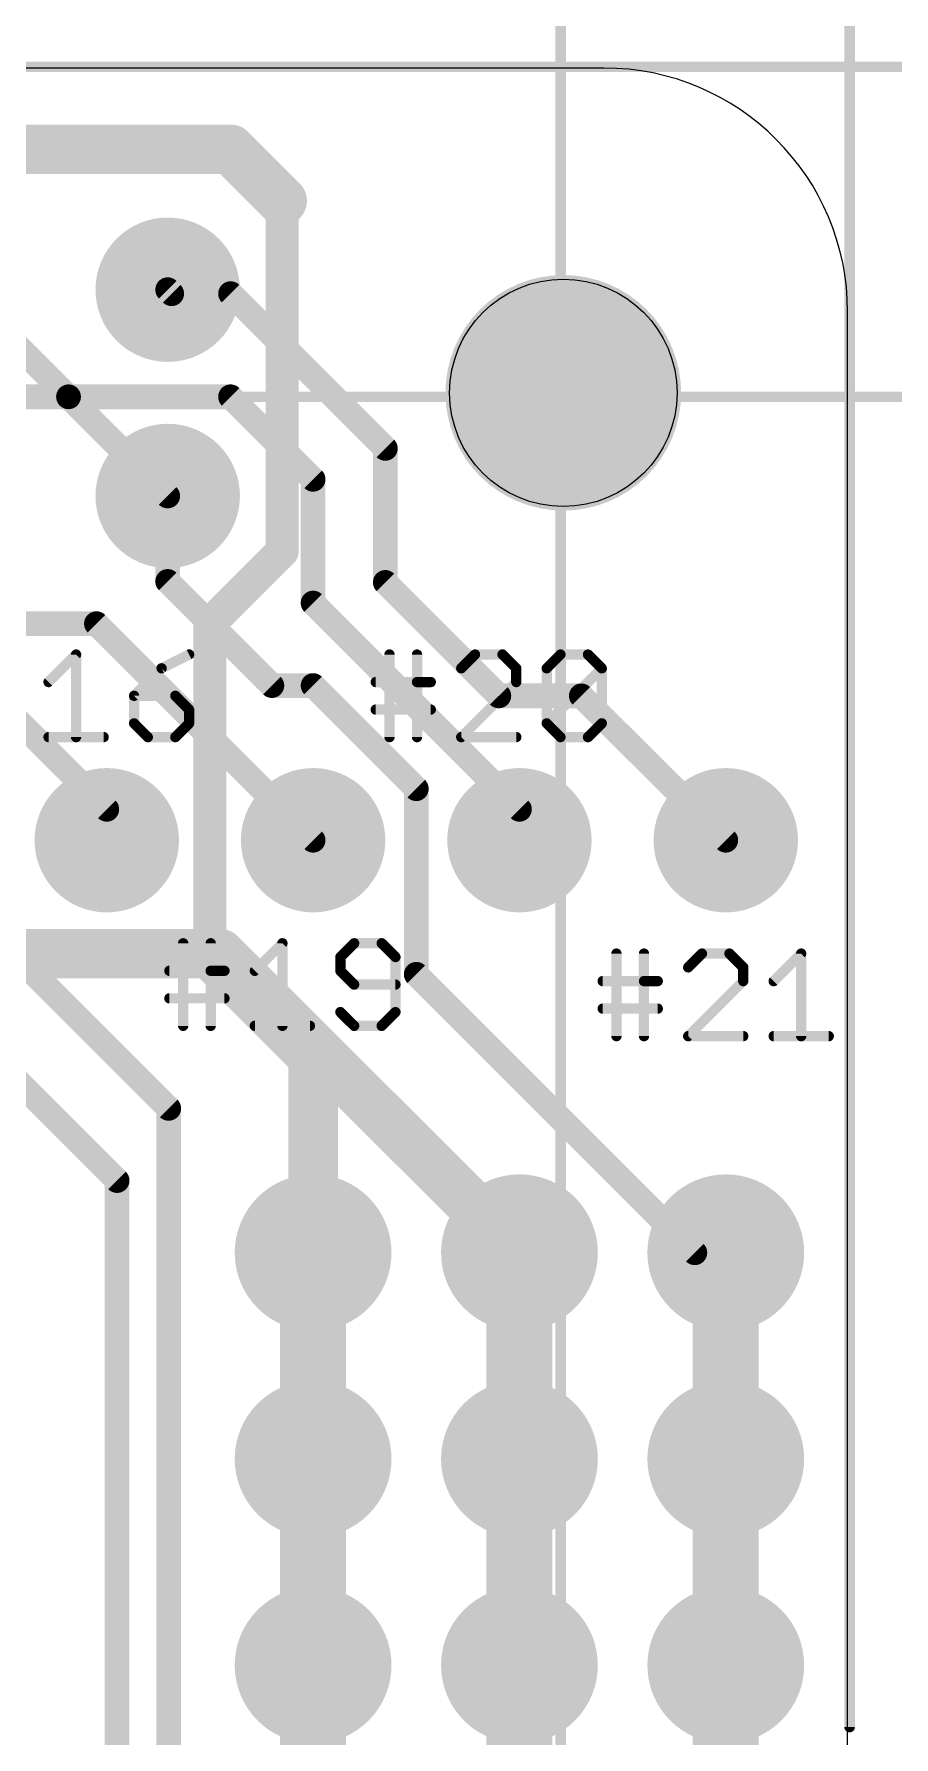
# Model space of a CAD drawing. Extents: x -5.3 to 82.2, y -21.4 to 68.5.
# Drawn here: x 54.98 to 65.57, y 34.68 to 55.65 of the extents above; entities that cross this region are included whole.
import ezdxf

# ---------------------------------------------------------------- set-up
doc = ezdxf.new("R2010")
doc.units = 0
for name, color, linetype in [('1', 12, 'CONTINUOUS'), ('16', 132, 'CONTINUOUS'), ('17', 110, 'CONTINUOUS'), ('18', 110, 'CONTINUOUS'), ('20', 40, 'CONTINUOUS'), ('21', 40, 'CONTINUOUS'), ('29', 253, 'CONTINUOUS'), ('47', 253, 'CONTINUOUS')]:
    doc.layers.add(name, color=color, linetype=linetype)

# ---------------------------------------------------------------- blocks, each defined once
blk = doc.blocks.new('ROUNDP')
at = {"const_width": 0.5}
blk.add_lwpolyline([(0, -0.25, 1), (0, 0.25, 1), (0, -0.25)], format="xyb", dxfattribs=at)
blk = doc.blocks.new('ROUNDV')
at = {"const_width": 0.5}
blk.add_lwpolyline([(0, -0.25, 1), (0, 0.25, 1), (0, -0.25)], format="xyb", dxfattribs=at)

msp = doc.modelspace()

# ---------------------------------------------------------------- linework, layer by layer
at = {"layer": '1'}
for points, const_width in [([(12.639, 54.229), (57.404, 54.229)], 0.6096), ([(57.404, 54.229), (58.039, 53.594)], 0.6096), ([(58.039, 53.594), (58.039, 49.276)], 0.4064), ([(49.911, 51.181), (55.409, 51.181)], 0.3048), ([(55.409, 51.181), (56.63, 49.96)], 0.3048), ([(58.039, 49.276), (57.15, 48.387)], 0.4064), ([(57.15, 48.387), (57.15, 44.323)], 0.4064), ([(56.642, 42.418), (54.737, 44.323)], 0.3048), ([(57.15, 44.323), (58.42, 43.053)], 0.6096), ([(56.007, 41.529), (54.356, 43.18)], 0.3048), ([(58.42, 43.053), (58.42, 40.64)], 0.6096), ([(56.642, 30.734), (56.642, 42.418)], 0.3048), ([(56.007, 31.369), (56.007, 41.529)], 0.3048)]:
    msp.add_lwpolyline(points, dxfattribs=dict(at, const_width=const_width))
for points, const_width in [([(57.5118, 54.3368, 1), (57.2962, 54.1212)], 0.3048), ([(57.404, 54.0766, 1), (57.404, 54.3814)], 0.3048), ([(57.9312, 53.4862, 1), (58.1468, 53.7018)], 0.3048), ([(58.1406, 53.594, 1), (57.9374, 53.594)], 0.2032), ([(55.4629, 51.2349, 1), (55.3551, 51.1271)], 0.1524), ([(55.409, 51.1048, 1), (55.409, 51.2572)], 0.1524), ([(56.5761, 49.9061, 1), (56.6839, 50.0139)], 0.1524), ([(57.9374, 49.276, 1), (58.1406, 49.276)], 0.2032), ([(58.1108, 49.2042, 1), (57.9672, 49.3478)], 0.2032), ([(57.2516, 48.387, 1), (57.0484, 48.387)], 0.2032), ([(57.0782, 48.4588, 1), (57.2218, 48.3152)], 0.2032), ([(57.2578, 44.4308, 1), (57.0422, 44.2152)], 0.3048), ([(57.0484, 44.323, 1), (57.2516, 44.323)], 0.2032), ([(58.5724, 43.053, 1), (58.2676, 43.053)], 0.3048), ([(58.3122, 42.9452, 1), (58.5278, 43.1608)], 0.3048), ([(56.7182, 42.418, 1), (56.5658, 42.418)], 0.1524), ([(56.5881, 42.3641, 1), (56.6959, 42.4719)], 0.1524), ([(56.0832, 41.529, 1), (55.9308, 41.529)], 0.1524), ([(55.9531, 41.4751, 1), (56.0609, 41.5829)], 0.1524), ([(58.2676, 40.64, 1), (58.5724, 40.64)], 0.3048)]:
    msp.add_lwpolyline(points, format="xyb", dxfattribs=dict(at, const_width=const_width))
at = {"layer": '16'}
for points, const_width in [([(54.09, 52.5), (55.409, 51.181)], 0.3048), ([(56.679, 52.451), (56.63, 52.5)], 0.3048), ([(57.404, 52.451), (56.679, 52.451)], 0.3048), ([(59.309, 50.546), (57.404, 52.451)], 0.3048), ([(55.409, 51.181), (57.404, 51.181)], 0.3048), ([(57.404, 51.181), (58.42, 50.165)], 0.3048), ([(59.309, 48.895), (59.309, 50.546)], 0.3048), ([(58.42, 50.165), (58.42, 48.641)], 0.3048), ([(56.63, 49.96), (56.63, 48.907)], 0.3048), ([(56.63, 48.907), (57.912, 47.625)], 0.3048), ([(60.706, 47.498), (59.309, 48.895)], 0.3048), ([(58.42, 48.641), (60.96, 46.101)], 0.3048), ([(53.123, 48.387), (55.753, 48.387)], 0.3048), ([(55.753, 48.387), (58.42, 45.72)], 0.3048), ([(57.912, 47.625), (58.42, 47.625)], 0.3048), ([(58.42, 47.625), (59.69, 46.355)], 0.3048), ([(61.722, 47.498), (60.706, 47.498)], 0.3048), ([(61.722, 47.498), (63.5, 45.72)], 0.3048), ([(54.61, 47.371), (55.88, 46.101)], 0.3048), ([(59.69, 46.355), (59.69, 44.069)], 0.3048), ([(55.88, 46.101), (55.88, 45.72)], 0.3048), ([(60.96, 46.101), (60.96, 45.72)], 0.3048), ([(39.116, 44.323), (57.277, 44.323)], 0.6096), ([(57.277, 44.323), (60.96, 40.64)], 0.6096), ([(59.69, 44.069), (63.119, 40.64)], 0.3048), ([(58.42, 40.64), (58.42, 38.1)], 0.8128), ([(60.96, 38.1), (60.96, 40.64)], 0.8128), ([(63.5, 38.1), (63.5, 40.64)], 0.8128), ([(63.119, 40.64), (63.5, 40.64)], 0.3048), ([(58.42, 35.56), (58.42, 38.1)], 0.8128), ([(60.96, 35.56), (60.96, 38.1)], 0.8128), ([(63.5, 35.56), (63.5, 38.1)], 0.8128), ([(58.42, 35.56), (58.42, 33.02)], 0.8128), ([(60.96, 33.02), (60.96, 35.56)], 0.8128), ([(63.5, 33.02), (63.5, 35.56)], 0.8128)]:
    msp.add_lwpolyline(points, dxfattribs=dict(at, const_width=const_width))
for points, const_width in [([(56.6839, 52.5539, 1), (56.5761, 52.4461)], 0.1524), ([(56.679, 52.5272, 1), (56.679, 52.3748)], 0.1524), ([(56.6251, 52.3971, 1), (56.7329, 52.5049)], 0.1524), ([(57.4579, 52.5049, 1), (57.3501, 52.3971)], 0.1524), ([(57.404, 52.3748, 1), (57.404, 52.5272)], 0.1524), ([(55.409, 51.2572, 1), (55.409, 51.1048)], 0.1524), ([(55.3551, 51.1271, 1), (55.4629, 51.2349)], 0.1524), ([(57.4579, 51.2349, 1), (57.3501, 51.1271)], 0.1524), ([(57.404, 51.1048, 1), (57.404, 51.2572)], 0.1524), ([(59.3852, 50.546, 1), (59.2328, 50.546)], 0.1524), ([(59.2551, 50.4921, 1), (59.3629, 50.5999)], 0.1524), ([(58.4962, 50.165, 1), (58.3438, 50.165)], 0.1524), ([(58.3661, 50.1111, 1), (58.4739, 50.2189)], 0.1524), ([(56.7062, 49.96, 1), (56.5538, 49.96)], 0.1524), ([(56.6839, 48.9609, 1), (56.5761, 48.8531)], 0.1524), ([(56.5538, 48.907, 1), (56.7062, 48.907)], 0.1524), ([(59.3629, 48.9489, 1), (59.2551, 48.8411)], 0.1524), ([(59.2328, 48.895, 1), (59.3852, 48.895)], 0.1524), ([(58.4739, 48.6949, 1), (58.3661, 48.5871)], 0.1524), ([(58.3438, 48.641, 1), (58.4962, 48.641)], 0.1524), ([(55.8069, 48.4409, 1), (55.6991, 48.3331)], 0.1524), ([(55.753, 48.3108, 1), (55.753, 48.4632)], 0.1524), ([(57.912, 47.7012, 1), (57.912, 47.5488)], 0.1524), ([(57.8581, 47.5711, 1), (57.9659, 47.6789)], 0.1524), ([(58.4739, 47.6789, 1), (58.3661, 47.5711)], 0.1524), ([(58.42, 47.5488, 1), (58.42, 47.7012)], 0.1524), ([(60.706, 47.5742, 1), (60.706, 47.4218)], 0.1524), ([(60.6521, 47.4441, 1), (60.7599, 47.5519)], 0.1524), ([(61.7759, 47.5519, 1), (61.6681, 47.4441)], 0.1524), ([(61.722, 47.4218, 1), (61.722, 47.5742)], 0.1524), ([(59.7662, 46.355, 1), (59.6138, 46.355)], 0.1524), ([(59.6361, 46.3011, 1), (59.7439, 46.4089)], 0.1524), ([(55.9562, 46.101, 1), (55.8038, 46.101)], 0.1524), ([(55.8261, 46.0471, 1), (55.9339, 46.1549)], 0.1524), ([(61.0362, 46.101, 1), (60.8838, 46.101)], 0.1524), ([(60.9061, 46.0471, 1), (61.0139, 46.1549)], 0.1524), ([(55.8038, 45.72, 1), (55.9562, 45.72)], 0.1524), ([(58.3661, 45.6661, 1), (58.4739, 45.7739)], 0.1524), ([(60.8838, 45.72, 1), (61.0362, 45.72)], 0.1524), ([(63.4461, 45.6661, 1), (63.5539, 45.7739)], 0.1524), ([(57.3848, 44.4308, 1), (57.1692, 44.2152)], 0.3048), ([(57.277, 44.1706, 1), (57.277, 44.4754)], 0.3048), ([(59.7439, 44.1229, 1), (59.6361, 44.0151)], 0.1524), ([(59.6138, 44.069, 1), (59.7662, 44.069)], 0.1524), ([(58.6232, 40.64, 1), (58.2168, 40.64)], 0.4064), ([(61.1632, 40.64, 1), (60.7568, 40.64)], 0.4064), ([(60.8522, 40.5322, 1), (61.0678, 40.7478)], 0.3048), ([(63.7032, 40.64, 1), (63.2968, 40.64)], 0.4064), ([(63.119, 40.7162, 1), (63.119, 40.5638)], 0.1524), ([(63.0651, 40.5861, 1), (63.1729, 40.6939)], 0.1524), ([(63.5, 40.5638, 1), (63.5, 40.7162)], 0.1524), ([(58.6232, 38.1, 1), (58.2168, 38.1)], 0.4064), ([(61.1632, 38.1, 1), (60.7568, 38.1)], 0.4064), ([(63.7032, 38.1, 1), (63.2968, 38.1)], 0.4064), ([(58.2168, 38.1, 1), (58.6232, 38.1)], 0.4064), ([(60.7568, 38.1, 1), (61.1632, 38.1)], 0.4064), ([(63.2968, 38.1, 1), (63.7032, 38.1)], 0.4064), ([(58.6232, 35.56, 1), (58.2168, 35.56)], 0.4064), ([(61.1632, 35.56, 1), (60.7568, 35.56)], 0.4064), ([(63.7032, 35.56, 1), (63.2968, 35.56)], 0.4064), ([(58.2168, 35.56, 1), (58.6232, 35.56)], 0.4064), ([(60.7568, 35.56, 1), (61.1632, 35.56)], 0.4064), ([(63.2968, 35.56, 1), (63.7032, 35.56)], 0.4064)]:
    msp.add_lwpolyline(points, format="xyb", dxfattribs=dict(at, const_width=const_width))
at = {"layer": '20'}
for p, q in [((62, 55.23), (3, 55.23)), ((65, 1.73), (65, 52.23))]:
    msp.add_line(p, q, dxfattribs=at)
msp.add_circle((61.5, 51.23), 1.4, dxfattribs=at)
msp.add_arc((62, 52.23), 3, 0, 90, dxfattribs=at)
at = {"layer": '21'}
for points, const_width in [([(55.1633, 47.6679), (55.5022, 48.0069)], 0.127), ([(55.5022, 48.0069), (55.5022, 46.99)], 0.127), ([(56.8936, 48.0069), (56.5547, 47.8374)], 0.127), ([(59.3603, 46.99), (59.3603, 48.0069)], 0.127), ([(59.6992, 48.0069), (59.6992, 46.99)], 0.127), ([(60.4127, 48.0069), (60.2433, 47.8374)], 0.127), ([(60.7517, 48.0069), (60.4127, 48.0069)], 0.127), ([(60.9212, 47.8374), (60.7517, 48.0069)], 0.127), ([(61.2957, 47.8374), (61.4652, 48.0069)], 0.127), ([(61.4652, 48.0069), (61.8042, 48.0069)], 0.127), ([(61.8042, 48.0069), (61.9736, 47.8374)], 0.127), ([(56.5547, 47.8374), (56.2157, 47.4984)], 0.127), ([(60.9212, 47.6679), (60.9212, 47.8374)], 0.127), ([(61.2957, 47.1595), (61.2957, 47.8374)], 0.127), ([(61.2957, 47.1595), (61.9736, 47.8374)], 0.127), ([(61.9736, 47.8374), (61.9736, 47.1595)], 0.127), ([(59.1908, 47.6679), (59.6992, 47.6679)], 0.127), ([(59.6992, 47.6679), (59.8687, 47.6679)], 0.127), ([(60.2433, 46.99), (60.9212, 47.6679)], 0.127), ([(56.2157, 47.4984), (56.2157, 47.1595)], 0.127), ([(56.7242, 47.4984), (56.2157, 47.4984)], 0.127), ([(56.8936, 47.329), (56.7242, 47.4984)], 0.127), ([(56.2157, 47.1595), (56.3852, 46.99)], 0.127), ([(56.7242, 46.99), (56.8936, 47.1595)], 0.127), ([(56.8936, 47.1595), (56.8936, 47.329)], 0.127), ([(59.1908, 47.329), (59.8687, 47.329)], 0.127), ([(61.4652, 46.99), (61.2957, 47.1595)], 0.127), ([(61.9736, 47.1595), (61.8042, 46.99)], 0.127), ([(55.1633, 46.99), (55.8412, 46.99)], 0.127), ([(56.3852, 46.99), (56.7242, 46.99)], 0.127), ([(60.9212, 46.99), (60.2433, 46.99)], 0.127), ([(61.8042, 46.99), (61.4652, 46.99)], 0.127), ([(56.8203, 43.434), (56.8203, 44.4509)], 0.127), ([(57.1592, 44.4509), (57.1592, 43.434)], 0.127), ([(57.7033, 44.1119), (58.0422, 44.4509)], 0.127), ([(58.0422, 44.4509), (58.0422, 43.434)], 0.127), ([(58.9252, 44.4509), (58.7557, 44.2814)], 0.127), ([(59.2642, 44.4509), (58.9252, 44.4509)], 0.127), ([(59.4336, 44.2814), (59.2642, 44.4509)], 0.127), ([(58.7557, 44.2814), (58.7557, 44.1119)], 0.127), ([(59.4336, 43.6035), (59.4336, 44.2814)], 0.127), ([(62.1543, 43.307), (62.1543, 44.3239)], 0.127), ([(62.4932, 44.3239), (62.4932, 43.307)], 0.127), ([(63.2067, 44.3239), (63.0373, 44.1544)], 0.127), ([(63.5457, 44.3239), (63.2067, 44.3239)], 0.127), ([(63.7152, 44.1544), (63.5457, 44.3239)], 0.127), ([(64.0897, 43.9849), (64.4287, 44.3239)], 0.127), ([(64.4287, 44.3239), (64.4287, 43.307)], 0.127), ([(56.6508, 44.1119), (57.1592, 44.1119)], 0.127), ([(57.1592, 44.1119), (57.3287, 44.1119)], 0.127), ([(58.7557, 44.1119), (58.9252, 43.9424)], 0.127), ([(61.9848, 43.9849), (62.4932, 43.9849)], 0.127), ([(62.4932, 43.9849), (62.6627, 43.9849)], 0.127), ([(63.0373, 43.307), (63.7152, 43.9849)], 0.127), ([(63.7152, 43.9849), (63.7152, 44.1544)], 0.127), ([(56.6508, 43.773), (57.3287, 43.773)], 0.127), ([(58.9252, 43.9424), (59.4336, 43.9424)], 0.127), ([(58.7557, 43.6035), (58.9252, 43.434)], 0.127), ([(59.2642, 43.434), (59.4336, 43.6035)], 0.127), ([(61.9848, 43.646), (62.6627, 43.646)], 0.127), ([(57.7033, 43.434), (58.3812, 43.434)], 0.127), ([(58.9252, 43.434), (59.2642, 43.434)], 0.127), ([(63.7152, 43.307), (63.0373, 43.307)], 0.127), ([(64.0897, 43.307), (64.7676, 43.307)], 0.127), ([(58.42, 10.16), (58.42, 40.767)], 0.8128), ([(60.96, 10.16), (60.96, 40.64)], 0.8128), ([(63.5, 10.16), (63.5, 40.64)], 0.8128)]:
    msp.add_lwpolyline(points, dxfattribs=dict(at, const_width=const_width))
for points, const_width in [([(55.534, 48.0069, 1), (55.4705, 48.0069)], 0.0635), ([(55.5247, 47.9844, 1), (55.4798, 48.0293)], 0.0635), ([(56.9078, 47.9785, 1), (56.8794, 48.0353)], 0.0635), ([(59.392, 48.0069, 1), (59.3285, 48.0069)], 0.0635), ([(59.731, 48.0069, 1), (59.6675, 48.0069)], 0.0635), ([(60.4127, 48.0386, 1), (60.4127, 47.9751)], 0.0635), ([(60.4352, 47.9844, 1), (60.3903, 48.0293)], 0.0635), ([(60.7742, 48.0293, 1), (60.7293, 47.9844)], 0.0635), ([(60.7517, 47.9751, 1), (60.7517, 48.0386)], 0.0635), ([(61.4652, 48.0386, 1), (61.4652, 47.9751)], 0.0635), ([(61.4877, 47.9844, 1), (61.4428, 48.0293)], 0.0635), ([(61.8266, 48.0293, 1), (61.7817, 47.9844)], 0.0635), ([(61.8042, 47.9751, 1), (61.8042, 48.0386)], 0.0635), ([(56.5405, 47.8658, 1), (56.5689, 47.809)], 0.0635), ([(56.5771, 47.8149, 1), (56.5322, 47.8598)], 0.0635), ([(60.2208, 47.8598, 1), (60.2657, 47.8149)], 0.0635), ([(60.9529, 47.8374, 1), (60.8894, 47.8374)], 0.0635), ([(60.8987, 47.8149, 1), (60.9436, 47.8598)], 0.0635), ([(61.3275, 47.8374, 1), (61.264, 47.8374)], 0.0635), ([(61.2733, 47.8598, 1), (61.3182, 47.8149)], 0.0635), ([(62.0054, 47.8374, 1), (61.9419, 47.8374)], 0.0635), ([(61.9961, 47.8149, 1), (61.9512, 47.8598)], 0.0635), ([(61.9512, 47.8149, 1), (61.9961, 47.8598)], 0.0635), ([(55.1408, 47.6904, 1), (55.1857, 47.6455)], 0.0635), ([(59.1908, 47.6997, 1), (59.1908, 47.6362)], 0.0635), ([(59.6992, 47.6997, 1), (59.6992, 47.6362)], 0.0635), ([(59.6992, 47.6362, 1), (59.6992, 47.6997)], 0.0635), ([(59.8687, 47.6362, 1), (59.8687, 47.6997)], 0.0635), ([(60.8894, 47.6679, 1), (60.9529, 47.6679)], 0.0635), ([(60.9436, 47.6455, 1), (60.8987, 47.6904)], 0.0635), ([(56.2157, 47.5302, 1), (56.2157, 47.4667)], 0.0635), ([(56.2475, 47.4984, 1), (56.184, 47.4984)], 0.0635), ([(56.1933, 47.5209, 1), (56.2382, 47.476)], 0.0635), ([(56.7466, 47.5209, 1), (56.7017, 47.476)], 0.0635), ([(56.7242, 47.4667, 1), (56.7242, 47.5302)], 0.0635), ([(56.184, 47.1595, 1), (56.2475, 47.1595)], 0.0635), ([(56.2382, 47.1819, 1), (56.1933, 47.137)], 0.0635), ([(56.9254, 47.329, 1), (56.8619, 47.329)], 0.0635), ([(56.8619, 47.1595, 1), (56.9254, 47.1595)], 0.0635), ([(56.8712, 47.3065, 1), (56.9161, 47.3514)], 0.0635), ([(56.9161, 47.137, 1), (56.8712, 47.1819)], 0.0635), ([(59.1908, 47.3607, 1), (59.1908, 47.2972)], 0.0635), ([(59.8687, 47.2972, 1), (59.8687, 47.3607)], 0.0635), ([(61.264, 47.1595, 1), (61.3275, 47.1595)], 0.0635), ([(61.3182, 47.1819, 1), (61.2733, 47.137)], 0.0635), ([(61.2733, 47.1819, 1), (61.3182, 47.137)], 0.0635), ([(61.9419, 47.1595, 1), (62.0054, 47.1595)], 0.0635), ([(61.9961, 47.137, 1), (61.9512, 47.1819)], 0.0635), ([(55.1633, 47.0218, 1), (55.1633, 46.9582)], 0.0635), ([(55.4705, 46.99, 1), (55.534, 46.99)], 0.0635), ([(55.8412, 46.9582, 1), (55.8412, 47.0218)], 0.0635), ([(56.3852, 47.0218, 1), (56.3852, 46.9582)], 0.0635), ([(56.3628, 46.9675, 1), (56.4077, 47.0125)], 0.0635), ([(56.7017, 47.0125, 1), (56.7466, 46.9675)], 0.0635), ([(56.7242, 46.9582, 1), (56.7242, 47.0218)], 0.0635), ([(59.3285, 46.99, 1), (59.392, 46.99)], 0.0635), ([(59.6675, 46.99, 1), (59.731, 46.99)], 0.0635), ([(60.2433, 47.0218, 1), (60.2433, 46.9582)], 0.0635), ([(60.2208, 47.0125, 1), (60.2657, 46.9675)], 0.0635), ([(60.9212, 46.9582, 1), (60.9212, 47.0218)], 0.0635), ([(61.4652, 47.0218, 1), (61.4652, 46.9582)], 0.0635), ([(61.4428, 46.9675, 1), (61.4877, 47.0125)], 0.0635), ([(61.7817, 47.0125, 1), (61.8266, 46.9675)], 0.0635), ([(61.8042, 46.9582, 1), (61.8042, 47.0218)], 0.0635), ([(56.852, 44.4509, 1), (56.7885, 44.4509)], 0.0635), ([(57.191, 44.4509, 1), (57.1275, 44.4509)], 0.0635), ([(58.074, 44.4509, 1), (58.0105, 44.4509)], 0.0635), ([(58.0647, 44.4284, 1), (58.0198, 44.4733)], 0.0635), ([(58.9252, 44.4826, 1), (58.9252, 44.4191)], 0.0635), ([(58.9477, 44.4284, 1), (58.9028, 44.4733)], 0.0635), ([(59.2866, 44.4733, 1), (59.2417, 44.4284)], 0.0635), ([(59.2642, 44.4191, 1), (59.2642, 44.4826)], 0.0635), ([(58.7875, 44.2814, 1), (58.724, 44.2814)], 0.0635), ([(58.7333, 44.3038, 1), (58.7782, 44.2589)], 0.0635), ([(59.4654, 44.2814, 1), (59.4019, 44.2814)], 0.0635), ([(59.4112, 44.2589, 1), (59.4561, 44.3038)], 0.0635), ([(62.186, 44.3239, 1), (62.1225, 44.3239)], 0.0635), ([(62.525, 44.3239, 1), (62.4615, 44.3239)], 0.0635), ([(63.2067, 44.3556, 1), (63.2067, 44.2921)], 0.0635), ([(63.2292, 44.3014, 1), (63.1843, 44.3463)], 0.0635), ([(63.5682, 44.3463, 1), (63.5233, 44.3014)], 0.0635), ([(63.5457, 44.2921, 1), (63.5457, 44.3556)], 0.0635), ([(64.4604, 44.3239, 1), (64.3969, 44.3239)], 0.0635), ([(64.4511, 44.3014, 1), (64.4062, 44.3463)], 0.0635), ([(56.6508, 44.1437, 1), (56.6508, 44.0802)], 0.0635), ([(57.1592, 44.1437, 1), (57.1592, 44.0802)], 0.0635), ([(57.1592, 44.0802, 1), (57.1592, 44.1437)], 0.0635), ([(57.3287, 44.0802, 1), (57.3287, 44.1437)], 0.0635), ([(57.6808, 44.1344, 1), (57.7257, 44.0895)], 0.0635), ([(58.724, 44.1119, 1), (58.7875, 44.1119)], 0.0635), ([(58.7782, 44.1344, 1), (58.7333, 44.0895)], 0.0635), ([(61.9848, 44.0167, 1), (61.9848, 43.9532)], 0.0635), ([(62.4932, 44.0167, 1), (62.4932, 43.9532)], 0.0635), ([(62.4932, 43.9532, 1), (62.4932, 44.0167)], 0.0635), ([(62.6627, 43.9532, 1), (62.6627, 44.0167)], 0.0635), ([(63.0148, 44.1768, 1), (63.0597, 44.1319)], 0.0635), ([(63.7469, 44.1544, 1), (63.6834, 44.1544)], 0.0635), ([(63.6927, 44.1319, 1), (63.7376, 44.1768)], 0.0635), ([(63.7376, 43.9625, 1), (63.6927, 44.0074)], 0.0635), ([(56.6508, 43.8047, 1), (56.6508, 43.7412)], 0.0635), ([(57.3287, 43.7412, 1), (57.3287, 43.8047)], 0.0635), ([(58.9252, 43.9742, 1), (58.9252, 43.9107)], 0.0635), ([(58.9028, 43.92, 1), (58.9477, 43.9649)], 0.0635), ([(59.4336, 43.9107, 1), (59.4336, 43.9742)], 0.0635), ([(63.6834, 43.9849, 1), (63.7469, 43.9849)], 0.0635), ([(64.0673, 44.0074, 1), (64.1122, 43.9625)], 0.0635), ([(58.7782, 43.6259, 1), (58.7333, 43.581)], 0.0635), ([(59.4019, 43.6035, 1), (59.4654, 43.6035)], 0.0635), ([(59.4561, 43.581, 1), (59.4112, 43.6259)], 0.0635), ([(61.9848, 43.6777, 1), (61.9848, 43.6142)], 0.0635), ([(62.6627, 43.6142, 1), (62.6627, 43.6777)], 0.0635), ([(56.7885, 43.434, 1), (56.852, 43.434)], 0.0635), ([(57.1275, 43.434, 1), (57.191, 43.434)], 0.0635), ([(57.7033, 43.4658, 1), (57.7033, 43.4023)], 0.0635), ([(58.0105, 43.434, 1), (58.074, 43.434)], 0.0635), ([(58.3812, 43.4023, 1), (58.3812, 43.4658)], 0.0635), ([(58.9252, 43.4658, 1), (58.9252, 43.4023)], 0.0635), ([(58.9028, 43.4115, 1), (58.9477, 43.4565)], 0.0635), ([(59.2417, 43.4565, 1), (59.2866, 43.4115)], 0.0635), ([(59.2642, 43.4023, 1), (59.2642, 43.4658)], 0.0635), ([(62.1225, 43.307, 1), (62.186, 43.307)], 0.0635), ([(62.4615, 43.307, 1), (62.525, 43.307)], 0.0635), ([(63.0373, 43.3388, 1), (63.0373, 43.2752)], 0.0635), ([(63.0148, 43.3295, 1), (63.0597, 43.2845)], 0.0635), ([(63.7152, 43.2752, 1), (63.7152, 43.3388)], 0.0635), ([(64.0897, 43.3388, 1), (64.0897, 43.2752)], 0.0635), ([(64.3969, 43.307, 1), (64.4604, 43.307)], 0.0635), ([(64.7676, 43.2752, 1), (64.7676, 43.3388)], 0.0635), ([(58.6232, 40.767, 1), (58.2168, 40.767)], 0.4064), ([(61.1632, 40.64, 1), (60.7568, 40.64)], 0.4064), ([(63.7032, 40.64, 1), (63.2968, 40.64)], 0.4064)]:
    msp.add_lwpolyline(points, format="xyb", dxfattribs=dict(at, const_width=const_width))
at = {"layer": '29', "const_width": 1.4508}
msp.add_lwpolyline([(61.5, 50.5046, 1), (61.5, 51.9554, 1), (61.5, 50.5046)], format="xyb", dxfattribs=at)
at = {"layer": '47', "const_width": 0.13}
for points in [[(65.024, 34.798), (65.024, 65.958)], [(61.468, 2.286), (61.468, 59.481)], [(34.417, 55.245), (82.087, 55.245)], [(3.429, 51.181), (73.07, 51.181)]]:
    msp.add_lwpolyline(points, dxfattribs=at)
at = {"layer": '47', "const_width": 0.065}
msp.add_lwpolyline([(64.9915, 34.798, 1), (65.0565, 34.798)], format="xyb", dxfattribs=at)

# ---------------------------------------------------------------- block references
at = {"layer": '17', "xscale": 1.6764, "yscale": 1.6764}
for p in [(56.63, 52.5), (56.63, 52.5), (56.63, 49.96), (56.63, 49.96)]:
    msp.add_blockref('ROUNDP', p, dxfattribs=at)
at = {"layer": '17', "xscale": 1.6764, "yscale": 1.6764, "rotation": 90}
for p in [(55.88, 45.72), (55.88, 45.72), (58.42, 45.72), (58.42, 45.72), (60.96, 45.72), (60.96, 45.72), (63.5, 45.72), (63.5, 45.72)]:
    msp.add_blockref('ROUNDP', p, dxfattribs=at)
at = {"layer": '18', "xscale": 1.9304, "yscale": 1.9304}
for p in [(58.42, 40.64), (58.42, 40.64), (60.96, 40.64), (60.96, 40.64), (63.5, 40.64), (63.5, 40.64), (58.42, 38.1), (58.42, 38.1), (60.96, 38.1), (60.96, 38.1), (63.5, 38.1), (63.5, 38.1), (58.42, 35.56), (58.42, 35.56), (60.96, 35.56), (60.96, 35.56), (63.5, 35.56), (63.5, 35.56)]:
    msp.add_blockref('ROUNDV', p, dxfattribs=at)
at = {"layer": '29', "xscale": 1.778, "yscale": 1.778}
for p in [(56.63, 52.5), (56.63, 49.96)]:
    msp.add_blockref('ROUNDP', p, dxfattribs=at)
at = {"layer": '29', "xscale": 1.778, "yscale": 1.778, "rotation": 90}
for p in [(55.88, 45.72), (58.42, 45.72), (60.96, 45.72), (63.5, 45.72)]:
    msp.add_blockref('ROUNDP', p, dxfattribs=at)

doc.saveas('drawing.dxf')
